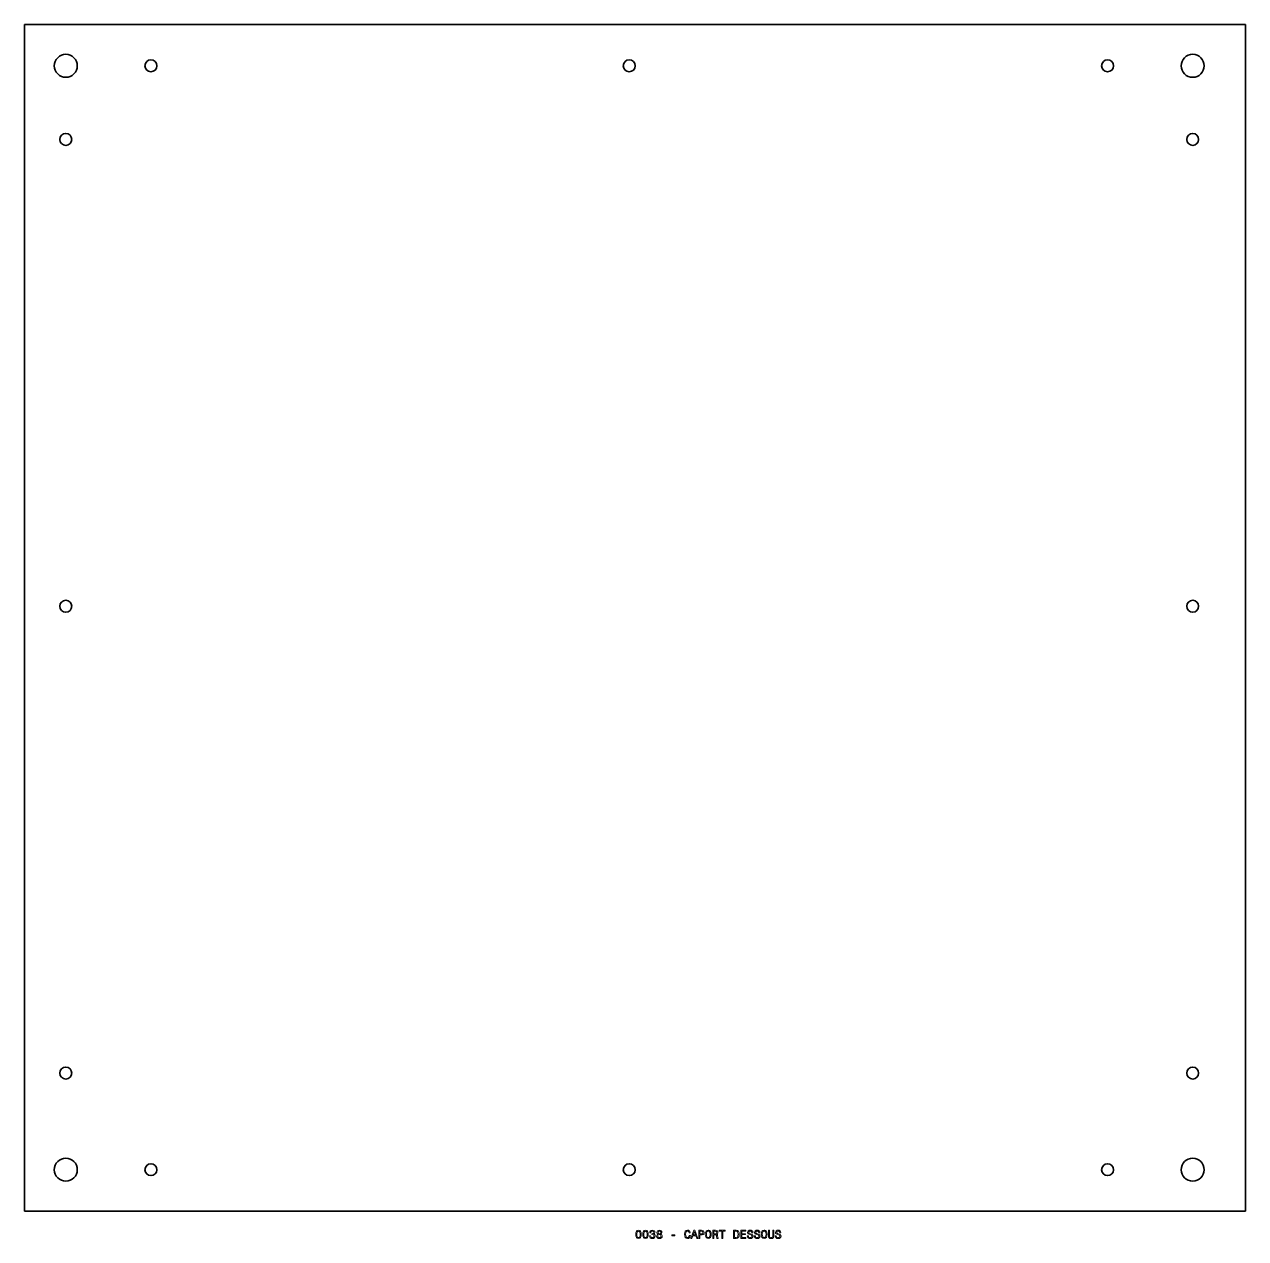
# Model space of a CAD drawing. Extents: x 329 to 860, y 151 to 678.
import ezdxf

# ---------------------------------------------------------------- set-up
doc = ezdxf.new("R2010")
doc.units = 0

msp = doc.modelspace()

# ---------------------------------------------------------------- linework, layer by layer
at = {"color": 7, "lineweight": 35}
for p, q in [((329, 678.5), (329, 162.5)), ((329, 678.5), (860, 678.5)), ((860, 162.5), (860, 678.5)), ((860, 162.5), (329, 162.5))]:
    msp.add_line(p, q, dxfattribs=at)
at = {"color": 7, "lineweight": 13}
for points in [[(594.802612, 152.353027), (594.878235, 151.561234), (595.115295, 150.996399), (595.49353, 150.653458), (596.018005, 150.542511), (596.537476, 150.653458), (596.91571, 150.996399), (597.147705, 151.561234), (597.228394, 152.353027), (597.147705, 153.139771), (597.05188, 153.452454), (596.91571, 153.709656), (596.537476, 154.052597), (596.018005, 154.168594), (595.49353, 154.052597), (595.115295, 153.704605), (594.878235, 153.139771)], [(597.838623, 152.353027), (597.914246, 151.561234), (598.151306, 150.996399), (598.529541, 150.653458), (599.054016, 150.542511), (599.573486, 150.653458), (599.951721, 150.996399), (600.183716, 151.561234), (600.264404, 152.353027), (600.183716, 153.139771), (600.087891, 153.452454), (599.951721, 153.709656), (599.573486, 154.052597), (599.054016, 154.168594), (598.529541, 154.052597), (598.151306, 153.704605), (597.914246, 153.139771)], [(600.819153, 151.742798), (600.819153, 151.707489), (600.899841, 151.223343), (601.136902, 150.860229), (601.510071, 150.628235), (602.004333, 150.542511), (602.528809, 150.628235), (602.92218, 150.850143), (603.174377, 151.203171), (603.265137, 151.657059), (603.224792, 151.954605), (603.113831, 152.196686), (602.932251, 152.383286), (602.690186, 152.519455), (603.018005, 152.791794), (603.134033, 153.22551), (603.05835, 153.618881), (602.841492, 153.916428), (602.488464, 154.103027), (602.004333, 154.168594), (601.550415, 154.087891), (601.202454, 153.865997), (600.975525, 153.51297), (600.899841, 153.043945), (600.899841, 153.008652), (601.348694, 153.008652), (601.389038, 153.331406), (601.520203, 153.5634), (601.731995, 153.704605), (602.029541, 153.755035), (602.291809, 153.714691), (602.483459, 153.608795), (602.599426, 153.437317), (602.644836, 153.205338), (602.599426, 152.958206), (602.478394, 152.791794), (602.266541, 152.690918), (601.979126, 152.66066), (601.78241, 152.66571), (601.78241, 152.267288), (602.029541, 152.277374), (602.34729, 152.231995), (602.58429, 152.110947), (602.725525, 151.914261), (602.77594, 151.657059), (602.720459, 151.364548), (602.574219, 151.14769), (602.342224, 151.01152), (602.034607, 150.966141), (601.716858, 151.016571), (601.484863, 151.167862), (601.338623, 151.409943), (601.283142, 151.742798)], [(604.500732, 152.529541), (604.24353, 152.388321), (604.067017, 152.191635), (603.956055, 151.944519), (603.920776, 151.646973), (604.001465, 151.19812), (604.233459, 150.850143), (604.611694, 150.628235), (605.126099, 150.542511), (605.635437, 150.628235), (606.013672, 150.850143), (606.245667, 151.19812), (606.331421, 151.646973), (606.291077, 151.944519), (606.185181, 152.191635), (606.003601, 152.388321), (605.751465, 152.529541), (605.953186, 152.650574), (606.09436, 152.817001), (606.180115, 153.018738), (606.210388, 153.265854), (606.1297, 153.623917), (605.917847, 153.911377), (605.574951, 154.097977), (605.126099, 154.168594), (604.67218, 154.097977), (604.329224, 153.911377), (604.112366, 153.623917), (604.036743, 153.265854), (604.061951, 153.018738), (604.147705, 152.817001)], [(618.087158, 151.944519), (617.986328, 151.520889), (617.819885, 151.218292), (617.587891, 151.031693), (617.315552, 150.971176), (616.987732, 151.061966), (616.73053, 151.33429), (616.559082, 151.778091), (616.503601, 152.393372), (616.559082, 153.003601), (616.725525, 153.452454), (616.982727, 153.724777), (617.315552, 153.820602), (617.557617, 153.770172), (617.764404, 153.628967), (617.925781, 153.402023), (618.036743, 153.08934), (618.515869, 153.08934), (618.364563, 153.568451), (618.102295, 153.931549), (617.744263, 154.158508), (617.315552, 154.239197), (616.781006, 154.113113), (616.372498, 153.760086), (616.110229, 153.180115), (616.01947, 152.393372), (616.110229, 151.606628), (616.372498, 151.026657), (616.781006, 150.668594), (617.315552, 150.547546), (617.784607, 150.643372), (618.162842, 150.91066), (618.430115, 151.349426), (618.57135, 151.944519)], [(618.773071, 150.643372), (619.237061, 150.643372), (619.605164, 151.672195), (621.002136, 151.672195), (621.3703, 150.643372), (621.84436, 150.643372), (620.563416, 154.148422), (620.049011, 154.148422)], [(622.278076, 150.643372), (622.742065, 150.643372), (622.742065, 152.121033), (623.25647, 152.121033), (623.77594, 152.146255), (624.189453, 152.322769), (624.456787, 152.66571), (624.547546, 153.13472), (624.476929, 153.568451), (624.275208, 153.886169), (623.942383, 154.077805), (623.488464, 154.143372), (622.278076, 154.143372)], [(625.082153, 152.393372), (625.172913, 151.606628), (625.435181, 151.026657), (625.843628, 150.668594), (626.378235, 150.547546), (626.907776, 150.668594), (627.32135, 151.026657), (627.578552, 151.606628), (627.674377, 152.393372), (627.578552, 153.175079), (627.46759, 153.492798), (627.32135, 153.755035), (626.907776, 154.113113), (626.65564, 154.203888), (626.378235, 154.239197), (625.838623, 154.113113), (625.430115, 153.760086), (625.172913, 153.180115)], [(628.289612, 150.643372), (628.758667, 150.643372), (628.758667, 152.121033), (629.237732, 152.121033), (629.590759, 152.105911), (629.812683, 152.035309), (629.933716, 151.868881), (629.984131, 151.57132), (630.009338, 151.117432), (630.039612, 150.819885), (630.100159, 150.643372), (630.6297, 150.643372), (630.6297, 150.739197), (630.513672, 150.880402), (630.473328, 151.142654), (630.438049, 151.707489), (630.352295, 152.126083), (630.236328, 152.257202), (630.054749, 152.353027), (630.25647, 152.479111), (630.397705, 152.655624), (630.488464, 152.877518), (630.518738, 153.144806), (630.44812, 153.568451), (630.246399, 153.886169), (629.913574, 154.077805), (629.459656, 154.143372), (628.289612, 154.143372)], [(632.218323, 150.643372), (632.682251, 150.643372), (632.682251, 153.719742), (633.741333, 153.719742), (633.741333, 154.143372), (631.154175, 154.143372), (631.154175, 153.719742), (632.218323, 153.719742)], [(638.517273, 154.143372), (637.352295, 154.143372), (637.352295, 150.643372), (638.517273, 150.643372), (639.067017, 150.754318), (639.475525, 151.092224), (639.727661, 151.641937), (639.81842, 152.393372), (639.737732, 153.159943), (639.636902, 153.46254), (639.495667, 153.704605), (639.087158, 154.032425), (638.819885, 154.113113)], [(640.499268, 150.643372), (642.718323, 150.643372), (642.718323, 151.067001), (640.963257, 151.067001), (640.963257, 152.252167), (642.526672, 152.252167), (642.526672, 152.670746), (640.963257, 152.670746), (640.963257, 153.719742), (642.677979, 153.719742), (642.677979, 154.143372), (640.499268, 154.143372)], [(643.797546, 151.798264), (643.338623, 151.798264), (643.439453, 151.263687), (643.69165, 150.870316), (644.079956, 150.633286), (644.604492, 150.547546), (645.123901, 150.628235), (645.512268, 150.850143), (645.759338, 151.19812), (645.850159, 151.657059), (645.774475, 152.070602), (645.562683, 152.337891), (645.219727, 152.514404), (644.760803, 152.645538), (644.367432, 152.741348), (644.110229, 152.85231), (643.963989, 153.013687), (643.918579, 153.265854), (643.963989, 153.492798), (644.095093, 153.664261), (644.296814, 153.780258), (644.574219, 153.820602), (644.856628, 153.770172), (645.078552, 153.634003), (645.224792, 153.407059), (645.29541, 153.099426), (645.754333, 153.099426), (645.754333, 153.109512), (645.673645, 153.583572), (645.436584, 153.9366), (645.063416, 154.158508), (644.559082, 154.234146), (644.105164, 154.158508), (643.752136, 153.946686), (643.525208, 153.618881), (643.444519, 153.195251), (643.510071, 152.817001), (643.701721, 152.559799), (644.004333, 152.388321), (644.417847, 152.257202), (644.826355, 152.141205), (645.133972, 152.030258), (645.320618, 151.868881), (645.386169, 151.606628), (645.325623, 151.33934), (645.169312, 151.137604), (644.932251, 151.01152), (644.624634, 150.971176), (644.281677, 151.026657), (644.01947, 151.188034), (643.853027, 151.450287)], [(646.833557, 151.798264), (646.374634, 151.798264), (646.475525, 151.263687), (646.727661, 150.870316), (647.115967, 150.633286), (647.640503, 150.547546), (648.159912, 150.628235), (648.548279, 150.850143), (648.79541, 151.19812), (648.886169, 151.657059), (648.810486, 152.070602), (648.598694, 152.337891), (648.255737, 152.514404), (647.796814, 152.645538), (647.403442, 152.741348), (647.14624, 152.85231), (647, 153.013687), (646.95459, 153.265854), (647, 153.492798), (647.131104, 153.664261), (647.332825, 153.780258), (647.610229, 153.820602), (647.892639, 153.770172), (648.114563, 153.634003), (648.260803, 153.407059), (648.331421, 153.099426), (648.790344, 153.099426), (648.790344, 153.109512), (648.709656, 153.583572), (648.472595, 153.9366), (648.099426, 154.158508), (647.595093, 154.234146), (647.141235, 154.158508), (646.788208, 153.946686), (646.561218, 153.618881), (646.48053, 153.195251), (646.546082, 152.817001), (646.737732, 152.559799), (647.040344, 152.388321), (647.453857, 152.257202), (647.862366, 152.141205), (648.170044, 152.030258), (648.356628, 151.868881), (648.42218, 151.606628), (648.361694, 151.33934), (648.205322, 151.137604), (647.968262, 151.01152), (647.660645, 150.971176), (647.317688, 151.026657), (647.055481, 151.188034), (646.889038, 151.450287)], [(649.3703, 152.393372), (649.46106, 151.606628), (649.723328, 151.026657), (650.131836, 150.668594), (650.666443, 150.547546), (651.195984, 150.668594), (651.609497, 151.026657), (651.866699, 151.606628), (651.962524, 152.393372), (651.866699, 153.175079), (651.755737, 153.492798), (651.609497, 153.755035), (651.195984, 154.113113), (650.943787, 154.203888), (650.666443, 154.239197), (650.12677, 154.113113), (649.718262, 153.760086), (649.46106, 153.180115)], [(652.497131, 151.974777), (652.567688, 151.344376), (652.789612, 150.895538), (653.162842, 150.638321), (653.702454, 150.547546), (654.237, 150.638321), (654.610229, 150.895538), (654.832153, 151.33934), (654.907776, 151.974777), (654.907776, 154.143372), (654.438721, 154.143372), (654.438721, 151.94957), (654.393372, 151.520889), (654.257202, 151.213257), (654.025208, 151.031693), (653.702454, 150.971176), (653.369568, 151.031693), (653.137573, 151.213257), (653.001404, 151.515854), (652.96106, 151.94957), (652.96106, 154.143372), (652.497131, 154.143372)], [(655.94165, 151.798264), (655.482727, 151.798264), (655.583557, 151.263687), (655.835693, 150.870316), (656.22406, 150.633286), (656.748535, 150.547546), (657.268005, 150.628235), (657.656311, 150.850143), (657.903442, 151.19812), (657.994202, 151.657059), (657.918579, 152.070602), (657.706787, 152.337891), (657.363831, 152.514404), (656.904907, 152.645538), (656.511536, 152.741348), (656.254333, 152.85231), (656.108032, 153.013687), (656.062683, 153.265854), (656.108032, 153.492798), (656.239197, 153.664261), (656.440918, 153.780258), (656.718262, 153.820602), (657.000732, 153.770172), (657.222595, 153.634003), (657.368896, 153.407059), (657.439453, 153.099426), (657.898438, 153.099426), (657.898438, 153.109512), (657.817688, 153.583572), (657.580688, 153.9366), (657.207458, 154.158508), (656.703186, 154.234146), (656.249268, 154.158508), (655.89624, 153.946686), (655.669312, 153.618881), (655.588623, 153.195251), (655.654175, 152.817001), (655.845825, 152.559799), (656.148438, 152.388321), (656.561951, 152.257202), (656.970459, 152.141205), (657.278076, 152.030258), (657.464661, 151.868881), (657.530273, 151.606628), (657.469727, 151.33934), (657.313416, 151.137604), (657.076355, 151.01152), (656.768738, 150.971176), (656.425781, 151.026657), (656.163513, 151.188034), (655.997131, 151.450287)], [(595.286743, 152.353027), (595.327087, 152.963257), (595.453186, 153.402023), (595.680115, 153.659225), (596.018005, 153.75), (596.350891, 153.659225), (596.57782, 153.402023), (596.703918, 152.963257), (596.744263, 152.353027), (596.703918, 151.737747), (596.57782, 151.298996), (596.350891, 151.041794), (596.018005, 150.956055), (595.680115, 151.041794), (595.453186, 151.298996), (595.327087, 151.737747)], [(598.322754, 152.353027), (598.363098, 152.963257), (598.489197, 153.402023), (598.716125, 153.659225), (599.054016, 153.75), (599.386902, 153.659225), (599.613831, 153.402023), (599.739929, 152.963257), (599.780273, 152.353027), (599.739929, 151.737747), (599.613831, 151.298996), (599.386902, 151.041794), (599.054016, 150.956055), (598.716125, 151.041794), (598.489197, 151.298996), (598.363098, 151.737747)], [(604.404907, 151.657059), (604.450317, 151.924347), (604.596558, 152.126083), (604.823486, 152.257202), (605.126099, 152.302597), (605.423645, 152.257202), (605.650574, 152.126083), (605.796814, 151.924347), (605.84729, 151.657059), (605.796814, 151.369598), (605.650574, 151.15274), (605.423645, 151.01152), (605.126099, 150.966141), (604.823486, 151.01152), (604.596558, 151.15274), (604.450317, 151.369598)], [(604.515869, 153.22551), (604.556213, 153.447403), (604.677246, 153.618881), (604.868896, 153.724777), (605.126099, 153.765137), (605.378235, 153.724777), (605.569885, 153.618881), (605.690918, 153.447403), (605.736328, 153.22551), (605.690918, 152.998566), (605.569885, 152.822052), (605.378235, 152.706055), (605.126099, 152.670746), (604.868896, 152.71109), (604.677246, 152.822052), (604.556213, 152.998566)], [(610.587891, 151.798264), (611.80835, 151.798264), (611.80835, 152.196686), (610.587891, 152.196686)], [(619.766602, 152.100861), (620.306213, 153.644089), (620.845825, 152.100861)], [(623.362366, 153.714691), (623.664978, 153.684433), (623.886902, 153.588623), (624.018005, 153.412109), (624.063416, 153.13472), (624.012939, 152.842224), (623.876831, 152.66571), (623.644836, 152.574921), (623.327087, 152.549713), (622.742065, 152.549713), (622.742065, 153.714691)], [(625.566284, 152.393372), (625.621765, 153.003601), (625.788208, 153.452454), (626.04541, 153.724777), (626.378235, 153.820602), (626.706055, 153.724777), (626.963257, 153.447403), (627.1297, 152.998566), (627.190186, 152.393372), (627.1297, 151.783142), (626.963257, 151.33429), (626.706055, 151.061966), (626.378235, 150.971176), (626.04541, 151.061966), (625.788208, 151.33429), (625.621765, 151.778091)], [(629.328552, 153.714691), (629.636169, 153.684433), (629.853027, 153.588623), (629.989197, 153.412109), (630.034607, 153.13472), (629.984131, 152.842224), (629.847961, 152.66571), (629.615967, 152.574921), (629.298279, 152.549713), (628.758667, 152.549713), (628.758667, 153.714691)], [(638.481995, 153.724777), (638.865295, 153.649139), (639.127502, 153.417145), (639.283875, 153.003601), (639.33429, 152.393372), (639.278809, 151.803314), (639.122498, 151.389771), (638.855164, 151.142654), (638.481995, 151.061966), (637.821289, 151.061966), (637.821289, 153.724777)], [(649.854431, 152.393372), (649.909912, 153.003601), (650.076355, 153.452454), (650.333557, 153.724777), (650.666443, 153.820602), (650.994202, 153.724777), (651.251465, 153.447403), (651.417847, 152.998566), (651.478394, 152.393372), (651.417847, 151.783142), (651.251465, 151.33429), (650.994202, 151.061966), (650.666443, 150.971176), (650.333557, 151.061966), (650.076355, 151.33429), (649.909912, 151.778091)]]:
    msp.add_lwpolyline(points, close=True, dxfattribs=at)
at = {"color": 7, "lineweight": 35}
for centre, radius in [((347, 660.5), 5), ((837, 660.5), 5), ((384, 660.5), 2.6), ((592, 660.5), 2.6), ((800, 660.5), 2.6), ((347, 628.5), 2.6), ((837, 628.5), 2.6), ((347, 425.5), 2.6), ((837, 425.5), 2.6), ((347, 222.5), 2.6), ((837, 222.5), 2.6), ((347, 180.5), 5), ((384, 180.5), 2.6), ((592, 180.5), 2.6), ((800, 180.5), 2.6), ((837, 180.5), 5)]:
    msp.add_circle(centre, radius, dxfattribs=at)

doc.saveas('drawing.dxf')
